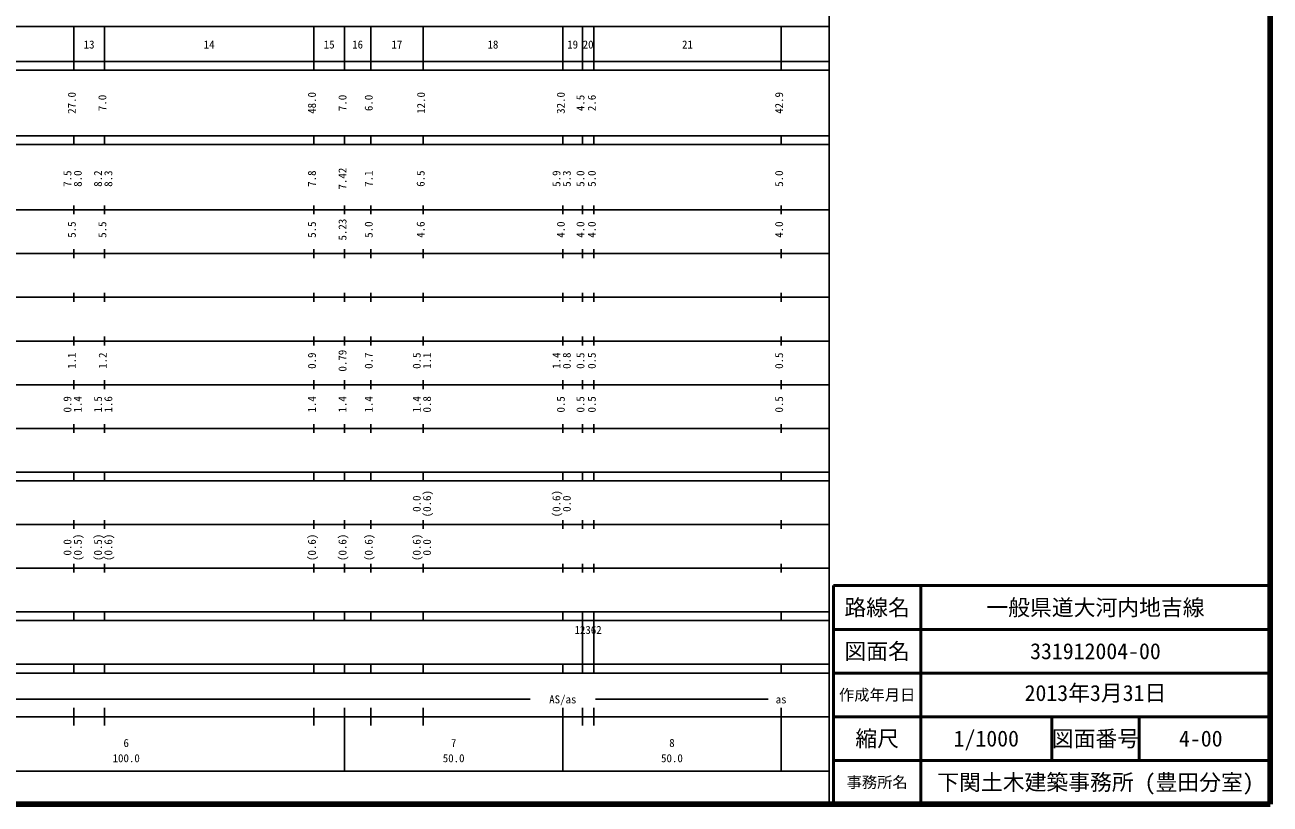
# Model space of a CAD drawing. Units: millimetres on the paper, enlarged 1000 times. Extents: x 40000 to 680000, y 20000 to 380000.
# Drawn here: x 394799 to 680000, y 20000 to 198357 of the extents above; entities that cross this region are included whole.
import ezdxf
from ezdxf.enums import TextEntityAlignment as Align

# ---------------------------------------------------------------- set-up
doc = ezdxf.new("R2010")
doc.units = ezdxf.units.MM
doc.header["$LTSCALE"] = 1000
for name, color, linetype, lineweight in [('M-TTL', 2, 'Continuous', 140), ('M-TTL-BAND', 7, 'Continuous', 25), ('M-TTL-FRAM', 2, 'Continuous', 50), ('M-TTL-LINE', 7, 'Continuous', 50)]:
    doc.layers.add(name, color=color, linetype=linetype, lineweight=lineweight)
doc.layers.add('M-TTL-TXT', color=7, linetype='Continuous')
doc.styles.add('ＭＳ ゴシック', font='')
doc.styles.get('ＭＳ ゴシック').set_extended_font_data('MS Gothic')

msp = doc.modelspace()

# ---------------------------------------------------------------- linework, layer by layer
at = {"layer": 'M-TTL'}
for p, q in [((680000, 20000), (680000, 380000)), ((40000, 20000), (680000, 20000))]:
    msp.add_line(p, q, dxfattribs=at)
at = {"layer": 'M-TTL-BAND'}
for p, q in [((579000, 20000), (579000, 370000)), ((68000, 198000), (579000, 198000)), ((406000, 188000), (406000, 198000)), ((413000, 188000), (413000, 198000)), ((461000, 188000), (461000, 198000)), ((468000, 188000), (468000, 198000)), ((474000, 188000), (474000, 198000)), ((486000, 188000), (486000, 198000)), ((518000, 188000), (518000, 198000)), ((522500, 188000), (522500, 198000)), ((525100, 188000), (525100, 198000)), ((568000, 188000), (568000, 198000)), ((40000, 190000), (579000, 190000)), ((40000, 188000), (579000, 188000)), ((40000, 173000), (579000, 173000)), ((406000, 171000), (406000, 173000)), ((413000, 171000), (413000, 173000)), ((461000, 171000), (461000, 173000)), ((468000, 171000), (468000, 173000)), ((474000, 171000), (474000, 173000)), ((486000, 171000), (486000, 173000)), ((518000, 171000), (518000, 173000)), ((522500, 171000), (522500, 173000)), ((525100, 171000), (525100, 173000)), ((568000, 171000), (568000, 173000)), ((40000, 171000), (579000, 171000)), ((406000, 155000), (406000, 157000)), ((413000, 155000), (413000, 157000)), ((461000, 155000), (461000, 157000)), ((468000, 155000), (468000, 157000)), ((474000, 155000), (474000, 157000)), ((486000, 155000), (486000, 157000)), ((518000, 155000), (518000, 157000)), ((522500, 155000), (522500, 157000)), ((525100, 155000), (525100, 157000)), ((568000, 155000), (568000, 157000)), ((40000, 156000), (579000, 156000)), ((46000, 146000), (579000, 146000)), ((406000, 145000), (406000, 147000)), ((413000, 145000), (413000, 147000)), ((461000, 145000), (461000, 147000)), ((468000, 145000), (468000, 147000)), ((474000, 145000), (474000, 147000)), ((486000, 145000), (486000, 147000)), ((518000, 145000), (518000, 147000)), ((522500, 145000), (522500, 147000)), ((525100, 145000), (525100, 147000)), ((568000, 145000), (568000, 147000)), ((406000, 135000), (406000, 137000)), ((413000, 135000), (413000, 137000)), ((461000, 135000), (461000, 137000)), ((468000, 135000), (468000, 137000)), ((474000, 135000), (474000, 137000)), ((486000, 135000), (486000, 137000)), ((518000, 135000), (518000, 137000)), ((522500, 135000), (522500, 137000)), ((525100, 135000), (525100, 137000)), ((568000, 135000), (568000, 137000)), ((52000, 136000), (579000, 136000)), ((46000, 126000), (579000, 126000)), ((406000, 125000), (406000, 127000)), ((413000, 125000), (413000, 127000)), ((461000, 125000), (461000, 127000)), ((468000, 125000), (468000, 127000)), ((474000, 125000), (474000, 127000)), ((486000, 125000), (486000, 127000)), ((518000, 125000), (518000, 127000)), ((522500, 125000), (522500, 127000)), ((525100, 125000), (525100, 127000)), ((568000, 125000), (568000, 127000)), ((406000, 115000), (406000, 117000)), ((413000, 115000), (413000, 117000)), ((461000, 115000), (461000, 117000)), ((468000, 115000), (468000, 117000)), ((474000, 115000), (474000, 117000)), ((486000, 115000), (486000, 117000)), ((518000, 115000), (518000, 117000)), ((522500, 115000), (522500, 117000)), ((525100, 115000), (525100, 117000)), ((568000, 115000), (568000, 117000)), ((52000, 116000), (579000, 116000)), ((46000, 106000), (579000, 106000)), ((406000, 105000), (406000, 107000)), ((413000, 105000), (413000, 107000)), ((461000, 105000), (461000, 107000)), ((468000, 105000), (468000, 107000)), ((474000, 105000), (474000, 107000)), ((486000, 105000), (486000, 107000)), ((518000, 105000), (518000, 107000)), ((522500, 105000), (522500, 107000)), ((525100, 105000), (525100, 107000)), ((568000, 105000), (568000, 107000)), ((40000, 96000), (579000, 96000)), ((406000, 94000), (406000, 96000)), ((413000, 94000), (413000, 96000)), ((461000, 94000), (461000, 96000)), ((468000, 94000), (468000, 96000)), ((474000, 94000), (474000, 96000)), ((486000, 94000), (486000, 96000)), ((518000, 94000), (518000, 96000)), ((522500, 94000), (522500, 96000)), ((525100, 94000), (525100, 96000)), ((568000, 94000), (568000, 96000)), ((40000, 94000), (579000, 94000)), ((49000, 84000), (579000, 84000)), ((406000, 83000), (406000, 85000)), ((413000, 83000), (413000, 85000)), ((461000, 83000), (461000, 85000)), ((468000, 83000), (468000, 85000)), ((474000, 83000), (474000, 85000)), ((486000, 83000), (486000, 85000)), ((518000, 83000), (518000, 85000)), ((522500, 83000), (522500, 85000)), ((525100, 83000), (525100, 85000)), ((568000, 83000), (568000, 85000)), ((406000, 73000), (406000, 75000)), ((413000, 73000), (413000, 75000)), ((461000, 73000), (461000, 75000)), ((468000, 73000), (468000, 75000)), ((474000, 73000), (474000, 75000)), ((486000, 73000), (486000, 75000)), ((518000, 73000), (518000, 75000)), ((522500, 73000), (522500, 75000)), ((525100, 73000), (525100, 75000)), ((568000, 73000), (568000, 75000)), ((40000, 74000), (579000, 74000)), ((40000, 64000), (579000, 64000)), ((406000, 62000), (406000, 64000)), ((413000, 62000), (413000, 64000)), ((461000, 62000), (461000, 64000)), ((468000, 62000), (468000, 64000)), ((474000, 62000), (474000, 64000)), ((486000, 62000), (486000, 64000)), ((518000, 62000), (518000, 64000)), ((522500, 62000), (522500, 64000)), ((525100, 62000), (525100, 64000)), ((568000, 62000), (568000, 64000)), ((40000, 62000), (579000, 62000)), ((522500, 52000), (522500, 62000)), ((525100, 52000), (525100, 62000)), ((40000, 52000), (579000, 52000)), ((406000, 50000), (406000, 52000)), ((413000, 50000), (413000, 52000)), ((461000, 50000), (461000, 52000)), ((468000, 50000), (468000, 52000)), ((474000, 50000), (474000, 52000)), ((486000, 50000), (486000, 52000)), ((518000, 50000), (518000, 52000)), ((522500, 50000), (522500, 52000)), ((525100, 50000), (525100, 52000)), ((568000, 50000), (568000, 52000)), ((40000, 50000), (579000, 50000)), ((217500, 44000), (510500, 44000)), ((525500, 44000), (565000, 44000)), ((40000, 40000), (579000, 40000)), ((406000, 38000), (406000, 42000)), ((413000, 38000), (413000, 42000)), ((461000, 38000), (461000, 42000)), ((468000, 27500), (468000, 42000)), ((474000, 38000), (474000, 42000)), ((486000, 38000), (486000, 42000)), ((518000, 27500), (518000, 42000)), ((522500, 38000), (522500, 42000)), ((525100, 38000), (525100, 42000)), ((568000, 27500), (568000, 42000)), ((68000, 27500), (579000, 27500))]:
    msp.add_line(p, q, dxfattribs=at)
at = {"layer": 'M-TTL-FRAM'}
for p, q in [((680000, 70000), (580000, 70000)), ((580000, 70000), (580000, 20000))]:
    msp.add_line(p, q, dxfattribs=at)
at = {"layer": 'M-TTL-LINE'}
for p, q in [((600000, 70000), (600000, 20000)), ((680000, 60000), (580000, 60000)), ((680000, 50000), (580000, 50000)), ((680000, 40000), (580000, 40000)), ((630000, 40000), (630000, 30000)), ((650000, 40000), (650000, 30000)), ((680000, 30000), (580000, 30000))]:
    msp.add_line(p, q, dxfattribs=at)

# ---------------------------------------------------------------- texts
at = {"layer": 'M-TTL-BAND', "style": 'ＭＳ ゴシック'}
for s, p in [('13', (409500, 192405)), ('14', (437000, 192405)), ('15', (464500, 192405)), ('16', (471000, 192405)), ('17', (480000, 192405)), ('18', (502000, 192405)), ('19', (520250, 192405)), ('20', (523800, 192405)), ('21', (546550, 192405)), ('AS/as', (518000, 42500)), ('as', (568000, 42500)), ('6', (418000, 32523)), ('7', (493000, 32523)), ('8', (543000, 32523)), ('100.0', (418000, 29033)), ('50.0', (493000, 29033)), ('50.0', (543000, 29033))]:
    msp.add_text(s, height=1833, dxfattribs=at).set_placement(p, align=Align.BOTTOM_CENTER)
for s, p in [('27.0', (407000, 180500)), ('48.0', (462000, 180500)), ('12.0', (487000, 180500)), ('32.0', (519000, 180500)), ('42.9', (569000, 180500)), ('7.0', (414000, 180500)), ('7.0', (469000, 180500)), ('6.0', (475000, 180500)), ('4.5', (523500, 180500)), ('2.6', (526100, 180500)), ('7.42', (469000, 163174)), ('7.5', (406000, 163174)), ('8.0', (408370, 163174)), ('8.2', (413000, 163174)), ('8.3', (415370, 163174)), ('7.8', (462000, 163174)), ('7.1', (475000, 163174)), ('6.5', (486901, 163174)), ('5.9', (518000, 163174)), ('5.3', (520370, 163174)), ('5.0', (523500, 163174)), ('5.0', (526100, 163174)), ('5.0', (569000, 163174)), ('5.5', (407000, 151500)), ('5.5', (414000, 151500)), ('5.5', (462000, 151500)), ('5.23', (469000, 151500)), ('5.0', (475000, 151500)), ('4.6', (486901, 151500)), ('4.0', (519000, 151500)), ('4.0', (523500, 151500)), ('4.0', (526100, 151500)), ('4.0', (569000, 151500)), ('1.1', (407000, 121500)), ('1.2', (414085, 121500)), ('0.9', (462000, 121500)), ('0.79', (469000, 121500)), ('0.7', (475000, 121500)), ('0.5', (486000, 121500)), ('1.1', (488370, 121500)), ('1.4', (518000, 121500)), ('0.8', (520370, 121500)), ('0.5', (523500, 121500)), ('0.5', (526100, 121500)), ('0.5', (569000, 121500)), ('0.9', (406000, 111500)), ('1.4', (408370, 111500)), ('1.5', (413000, 111500)), ('1.6', (415370, 111500)), ('1.4', (462000, 111500)), ('1.4', (469000, 111500)), ('1.4', (475000, 111500)), ('1.4', (486000, 111500)), ('0.8', (488370, 111500)), ('0.5', (519000, 111500)), ('0.5', (523500, 111500)), ('0.5', (526100, 111500)), ('0.5', (569000, 111500)), ('(0.6)', (488370, 88764)), ('(0.6)', (518000, 88764)), ('0.0', (486000, 88764)), ('0.0', (520370, 88764)), ('0.0', (406000, 78764)), ('(0.5)', (408370, 78764)), ('(0.5)', (413000, 78764)), ('(0.6)', (415370, 78764)), ('(0.6)', (462000, 78764)), ('(0.6)', (469000, 78764)), ('(0.6)', (475000, 78764)), ('(0.6)', (486000, 78764)), ('0.0', (488370, 78764))]:
    msp.add_text(s, height=1833, rotation=90, dxfattribs=at).set_placement(p, align=Align.BOTTOM_CENTER)
msp.add_text('12362', height=1833, dxfattribs=at).set_placement((520675, 58405), align=Align.BOTTOM_LEFT)
at = {"layer": 'M-TTL-TXT', "style": 'ＭＳ ゴシック'}
for s, height, p in [('路線名', 3666, (590000, 65000)), ('路線名', 3666, (590000, 65000)), ('一般県道大河内地吉線', 3666, (640000, 65000)), ('図面名', 3666, (590000, 55000)), ('図面名', 3666, (590000, 55000)), ('331912004-00', 3666, (640000, 55000)), ('作成年月日', 2566, (590000, 45000)), ('作成年月日', 2566, (590000, 45000)), ('縮尺', 3666, (590000, 35000)), ('縮尺', 3666, (590000, 35000)), ('1/1000', 3666, (615000, 35000)), ('図面番号', 3666, (640000, 35000)), ('図面番号', 3666, (640000, 35000)), ('4-00', 3666, (664125, 35000)), ('事務所名', 2566, (590000, 25000)), ('事務所名', 2566, (590000, 25000)), ('下関土木建築事務所 (豊田分室)', 3666, (640000, 25000))]:
    msp.add_text(s, height=height, dxfattribs=at).set_placement(p, align=Align.MIDDLE_CENTER)
msp.add_text('2013年3月31日', height=3666, dxfattribs=at).set_placement((640000, 42500), align=Align.BOTTOM_CENTER)

doc.saveas('drawing.dxf')
